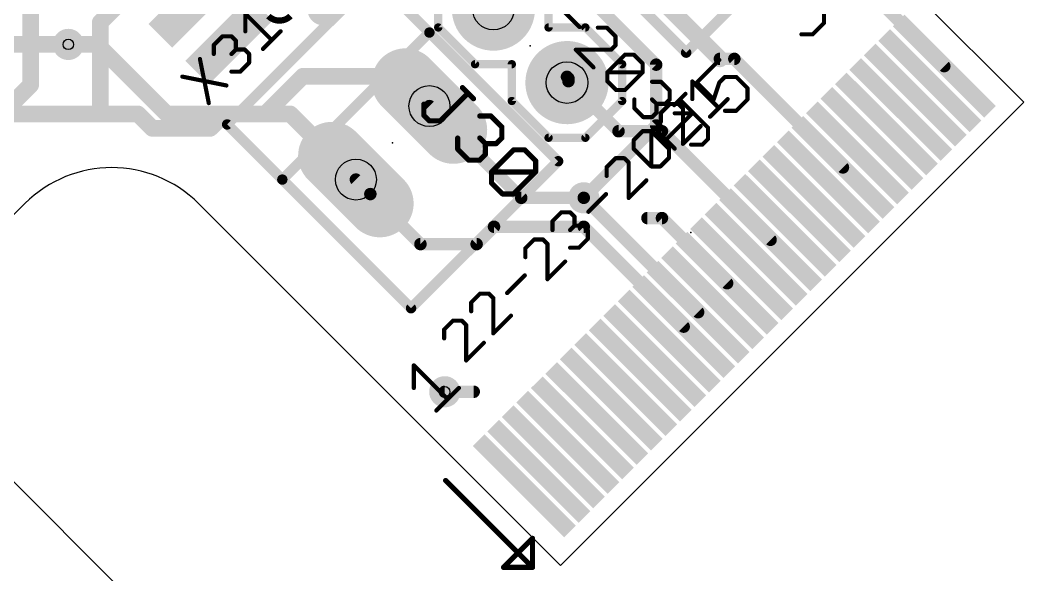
# Model space of a CAD drawing. Extents: x -76 to 580, y -41 to 95.
# Drawn here: x 174.54 to 199.05, y -8.36 to 5.19 of the extents above; entities that cross this region are included whole.
import ezdxf

# ---------------------------------------------------------------- set-up
doc = ezdxf.new("R2010")
doc.units = 0
for name, color, linetype in [('1', 22, 'CONTINUOUS'), ('16', 175, 'CONTINUOUS'), ('17', 82, 'CONTINUOUS'), ('18', 82, 'CONTINUOUS'), ('20', 7, 'CONTINUOUS'), ('21', 32, 'CONTINUOUS'), ('23', 7, 'CONTINUOUS'), ('25', 253, 'CONTINUOUS'), ('27', 253, 'CONTINUOUS'), ('29', 253, 'CONTINUOUS'), ('30', 253, 'CONTINUOUS'), ('31', 253, 'CONTINUOUS'), ('44', 253, 'CONTINUOUS'), ('51', 53, 'CONTINUOUS'), ('57', 253, 'CONTINUOUS')]:
    doc.layers.add(name, color=color, linetype=linetype)

# ---------------------------------------------------------------- blocks, each defined once
blk = doc.blocks.new('RECT')
blk.add_solid([(-0.5, -0.5), (0.5, -0.5), (-0.5, 0.5), (0.5, 0.5)])
blk = doc.blocks.new('ROUNDP')
at = {"const_width": 0.5}
blk.add_lwpolyline([(0, -0.25, 1), (0, 0.25, 1), (0, -0.25)], format="xyb", dxfattribs=at)
blk = doc.blocks.new('LONGP100')
at = {"const_width": 1}
blk.add_lwpolyline([(-0.5, 0), (0.5, 0)], dxfattribs=at)
at = {"const_width": 0.5}
for points in [[(-0.5, 0.25, 1), (-0.5, -0.25)], [(0.5, -0.25, 1), (0.5, 0.25)]]:
    blk.add_lwpolyline(points, format="xyb", dxfattribs=at)
blk = doc.blocks.new('ROUNDV')
at = {"const_width": 0.5}
blk.add_lwpolyline([(0, -0.25, 1), (0, 0.25, 1), (0, -0.25)], format="xyb", dxfattribs=at)

msp = doc.modelspace()

# ---------------------------------------------------------------- linework, layer by layer
at = {"layer": '1'}
for points, const_width in [([(191.6259, 4.2426), (187.8076, 8.061)], 0.4064), ([(177.835, 6.4747), (176.4939, 5.1336)], 0.4064), ([(197.106, 4.0659), (195.1615, 6.0104)], 0.3048), ([(176.4939, 5.1336), (176.4939, 2.8991)], 0.4064), ([(175.716, 4.5962), (172.3219, 4.5962)], 0.4064), ([(191.9795, 4.2426), (191.6259, 4.2426)], 0.3048), ([(194.6311, 1.591), (191.9795, 4.2426)], 0.3048), ([(187.9278, 3.7689), (187.8924, 3.8042)], 0.3048), ([(187.8924, 3.6628), (187.9278, 3.6982)], 0.4064), ([(187.9278, 3.6982), (187.949, 3.677)], 0.4064), ([(187.9278, 3.6982), (187.9278, 3.7689)], 0.3048), ([(189.1511, 2.4749), (187.949, 3.677)], 0.3048), ([(186.7752, 0.8485), (184.5337, 3.0901)], 0.3048), ([(176.4939, 2.8991), (173.7361, 2.8991)], 0.4064), ([(177.4131, 2.8991), (176.4939, 2.8991)], 0.4064), ([(177.7666, 2.5456), (177.4131, 2.8991)], 0.4064), ([(179.5344, 2.8991), (179.1809, 2.5456)], 0.4064), ([(181.1325, 2.8991), (179.5344, 2.8991)], 0.4064), ([(181.1325, 2.8991), (183.0912, 0.9405)], 0.4064), ([(179.1809, 2.5456), (177.7666, 2.5456)], 0.4064), ([(190.2117, 2.4749), (189.1511, 2.4749)], 0.3048), ([(192.8634, -0.1768), (190.2117, 2.4749)], 0.3048), ([(183.0912, 0.9405), (182.7376, 1.294)], 0.3048), ([(184.3145, -0.2828), (183.0912, 0.9405)], 0.3048), ([(188.3025, 0.8485), (186.7752, 0.8485)], 0.3048), ([(191.0956, -1.9445), (188.3025, 0.8485)], 0.3048), ([(190.2117, 0.3536), (189.8582, 0.3536)], 0.3048), ([(191.8027, -1.2374), (190.2117, 0.3536)], 0.3048), ([(186.1105, 0.1414), (185.6862, -0.2828)], 0.3048), ([(188.3025, 0.1414), (186.1105, 0.1414)], 0.3048), ([(190.7421, -2.2981), (188.3025, 0.1414)], 0.3048), ([(185.6862, -0.2828), (184.3145, -0.2828)], 0.3048), ([(185.6155, -3.8891), (184.9084, -3.8891)], 0.3048)]:
    msp.add_lwpolyline(points, dxfattribs=dict(at, const_width=const_width))
for points, const_width in [([(176.5954, 5.1336, 1), (176.3923, 5.1336)], 0.2032), ([(176.422, 5.2054, 1), (176.5657, 5.0618)], 0.2032), ([(175.716, 4.4946, 1), (175.716, 4.6978)], 0.2032), ([(191.5541, 4.1708, 1), (191.6978, 4.3145)], 0.2032), ([(191.6259, 4.3188, 1), (191.6259, 4.1664)], 0.1524), ([(192.0334, 4.2965, 1), (191.9256, 4.1888)], 0.1524), ([(191.9795, 4.1664, 1), (191.9795, 4.3188)], 0.1524), ([(197.0521, 4.012, 1), (197.1599, 4.1197)], 0.1524), ([(187.9463, 3.8581, 1), (187.8385, 3.7504)], 0.1524), ([(187.8206, 3.7347, 1), (187.9643, 3.591)], 0.2032), ([(187.9996, 3.77, 1), (187.8559, 3.6263)], 0.2032), ([(187.9996, 3.6263, 1), (187.8559, 3.77)], 0.2032), ([(188.004, 3.7689, 1), (187.8516, 3.7689)], 0.1524), ([(187.8516, 3.6982, 1), (188.004, 3.6982)], 0.1524), ([(187.8771, 3.6051, 1), (188.0208, 3.7488)], 0.2032), ([(188.0029, 3.7308, 1), (187.8951, 3.6231)], 0.1524), ([(187.8739, 3.715, 1), (187.9817, 3.8228)], 0.1524), ([(184.5875, 3.1439, 1), (184.4798, 3.0362)], 0.1524), ([(176.4939, 3.0007, 1), (176.4939, 2.7975)], 0.2032), ([(176.3923, 2.8991, 1), (176.5954, 2.8991)], 0.2032), ([(176.4939, 2.7975, 1), (176.4939, 3.0007)], 0.2032), ([(177.4849, 2.971, 1), (177.3412, 2.8273)], 0.2032), ([(177.4131, 2.7975, 1), (177.4131, 3.0007)], 0.2032), ([(179.5344, 3.0007, 1), (179.5344, 2.7975)], 0.2032), ([(179.6063, 2.8273, 1), (179.4626, 2.971)], 0.2032), ([(181.2043, 2.971, 1), (181.0606, 2.8273)], 0.2032), ([(181.1325, 2.7975, 1), (181.1325, 3.0007)], 0.2032), ([(177.7666, 2.6472, 1), (177.7666, 2.444)], 0.2032), ([(177.6948, 2.4737, 1), (177.8385, 2.6174)], 0.2032), ([(179.109, 2.6174, 1), (179.2527, 2.4737)], 0.2032), ([(179.1809, 2.444, 1), (179.1809, 2.6472)], 0.2032), ([(189.1511, 2.5511, 1), (189.1511, 2.3987)], 0.1524), ([(189.0972, 2.421, 1), (189.2049, 2.5288)], 0.1524), ([(190.2656, 2.5288, 1), (190.1578, 2.421)], 0.1524), ([(190.2117, 2.3987, 1), (190.2117, 2.5511)], 0.1524), ([(194.5773, 1.5371, 1), (194.685, 1.6449)], 0.1524), ([(182.7915, 1.3479, 1), (182.6837, 1.2401)], 0.1524), ([(183.0193, 0.8686, 1), (183.163, 1.0123)], 0.2032), ([(183.145, 0.9943, 1), (183.0373, 0.8866)], 0.1524), ([(183.0373, 0.8866, 1), (183.145, 0.9943)], 0.1524), ([(186.7752, 0.9247, 1), (186.7752, 0.7723)], 0.1524), ([(188.3564, 0.9024, 1), (188.2487, 0.7946)], 0.1524), ([(188.3025, 0.7723, 1), (188.3025, 0.9247)], 0.1524), ([(186.7213, 0.7946, 1), (186.8291, 0.9024)], 0.1524), ([(189.8582, 0.4298, 1), (189.8582, 0.2774)], 0.1524), ([(190.2656, 0.4074, 1), (190.1578, 0.2997)], 0.1524), ([(190.2117, 0.2774, 1), (190.2117, 0.4298)], 0.1524), ([(186.1105, 0.2176, 1), (186.1105, 0.0652)], 0.1524), ([(186.1644, 0.0875, 1), (186.0566, 0.1953)], 0.1524), ([(188.3564, 0.1953, 1), (188.2487, 0.0875)], 0.1524), ([(188.3025, 0.0652, 1), (188.3025, 0.2176)], 0.1524), ([(184.3145, -0.2066, 1), (184.3145, -0.359)], 0.1524), ([(184.2606, -0.3367, 1), (184.3683, -0.229)], 0.1524), ([(185.6324, -0.229, 1), (185.7401, -0.3367)], 0.1524), ([(185.6862, -0.359, 1), (185.6862, -0.2066)], 0.1524), ([(192.8095, -0.2307, 1), (192.9173, -0.1229)], 0.1524), ([(191.7488, -1.2913, 1), (191.8566, -1.1836)], 0.1524), ([(191.0417, -1.9984, 1), (191.1495, -1.8907)], 0.1524), ([(190.6882, -2.352, 1), (190.7959, -2.2442)], 0.1524), ([(184.9084, -3.8129, 1), (184.9084, -3.9653)], 0.1524), ([(185.6155, -3.9653, 1), (185.6155, -3.8129)], 0.1524)]:
    msp.add_lwpolyline(points, format="xyb", dxfattribs=dict(at, const_width=const_width))
at = {"layer": '16'}
for points, const_width in [([(186.7469, 7.4246), (190.0703, 4.1012)], 0.3048), ([(174.7968, 3.6062), (174.7968, 5.9397)], 0.4064), ([(176.4231, 4.5962), (175.716, 4.5962)], 0.4064), ([(178.1202, 2.8991), (176.4231, 4.5962)], 0.4064), ([(190.0703, 4.1012), (190.0703, 2.6163)], 0.3048), ([(181.4436, 3.8184), (180.5244, 2.8991)], 0.4064), ([(183.8053, 3.8184), (181.4436, 3.8184)], 0.4064), ([(184.5337, 3.0901), (183.8053, 3.8184)], 0.4064), ([(172.6048, 1.4142), (174.7968, 3.6062)], 0.4064), ([(180.5244, 2.8991), (178.1202, 2.8991)], 0.4064), ([(190.0703, 2.6163), (188.3025, 0.8485)], 0.3048)]:
    msp.add_lwpolyline(points, dxfattribs=dict(at, const_width=const_width))
for points, const_width in [([(175.716, 4.6978, 1), (175.716, 4.4946)], 0.2032), ([(176.495, 4.668, 1), (176.3513, 4.5244)], 0.2032), ([(176.4231, 4.4946, 1), (176.4231, 4.6978)], 0.2032), ([(190.1465, 4.1012, 1), (189.9941, 4.1012)], 0.1524), ([(190.0164, 4.0473, 1), (190.1242, 4.1551)], 0.1524), ([(181.4436, 3.92, 1), (181.4436, 3.7168)], 0.2032), ([(181.5154, 3.7465, 1), (181.3718, 3.8902)], 0.2032), ([(183.8772, 3.8902, 1), (183.7335, 3.7465)], 0.2032), ([(183.8053, 3.7168, 1), (183.8053, 3.92)], 0.2032), ([(174.6952, 3.6062, 1), (174.8984, 3.6062)], 0.2032), ([(174.8686, 3.5344, 1), (174.725, 3.6781)], 0.2032), ([(184.4618, 3.0182, 1), (184.6055, 3.1619)], 0.2032), ([(178.1202, 3.0007, 1), (178.1202, 2.7975)], 0.2032), ([(178.0484, 2.8273, 1), (178.192, 2.971)], 0.2032), ([(180.4525, 2.971, 1), (180.5962, 2.8273)], 0.2032), ([(180.5244, 2.7975, 1), (180.5244, 3.0007)], 0.2032), ([(190.1242, 2.5624, 1), (190.0164, 2.6702)], 0.1524), ([(189.9941, 2.6163, 1), (190.1465, 2.6163)], 0.1524), ([(188.2487, 0.9024, 1), (188.3564, 0.7946)], 0.1524)]:
    msp.add_lwpolyline(points, format="xyb", dxfattribs=dict(at, const_width=const_width))
at = {"layer": '20'}
for p, q in [((196.2221, 6.0104), (199.0506, 3.182)), ((199.0506, 3.182), (187.7369, -8.1317)), ((174.6554, 0.7071), (170.4127, -3.5355)), ((187.7369, -8.1317), (178.898, 0.7071))]:
    msp.add_line(p, q, dxfattribs=at)
msp.add_arc((176.7767, -1.4142), 3, 45, 135, dxfattribs=at)
at = {"layer": '21'}
for points, const_width in [([(190.8022, 4.3947), (185.414, 9.7828)], 0.254), ([(193.9452, 7.5378), (190.8022, 4.3947)], 0.254), ([(179.5945, 2.641), (183.1866, 6.2331)], 0.254), ([(183.1866, 6.2331), (184.5337, 4.8861)], 0.254), ([(194.1686, 5.3933), (194.1686, 5.1177)], 0.1016), ([(194.1686, 5.1177), (193.893, 4.8421)], 0.1016), ([(180.9416, 1.294), (184.5337, 4.8861)], 0.254), ([(184.5337, 4.8861), (187.6767, 1.743)], 0.254), ([(193.893, 4.8421), (193.6174, 4.8421)], 0.1016), ([(180.9416, 1.294), (179.5945, 2.641)], 0.254), ([(187.6767, 1.743), (184.0846, -1.8491)], 0.254), ([(184.0846, -1.8491), (180.9416, 1.294)], 0.254), ([(184.1525, -3.7959), (184.1525, -3.2446)], 0.1016), ([(184.1525, -3.2446), (184.9794, -4.0715)], 0.1016), ([(184.7038, -4.3471), (185.255, -3.7959)], 0.1016), ([(184.9296, -6.0571), (187.051, -8.1784)], 0.127), ([(187.051, -7.4713), (186.3438, -8.1784)], 0.127), ([(187.051, -8.1784), (187.051, -7.4713)], 0.127), ([(186.3438, -8.1784), (187.051, -8.1784)], 0.127)]:
    msp.add_lwpolyline(points, dxfattribs=dict(at, const_width=const_width))
for points, const_width in [([(180.6009, 5.2893, 0.4142), (181.1397, 5.2893)], 0.1524), ([(194.1866, 5.0997, 1), (194.1507, 5.1356)], 0.0508), ([(184.5786, 4.931, 1), (184.4888, 4.8412)], 0.127), ([(184.5786, 4.8412, 1), (184.4888, 4.931)], 0.127), ([(184.4888, 4.8412, 1), (184.5786, 4.931)], 0.127), ([(194.1432, 5.1177, 1), (194.194, 5.1177)], 0.0508), ([(193.6174, 4.8675, 1), (193.6174, 4.8167)], 0.0508), ([(193.875, 4.86, 1), (193.9109, 4.8241)], 0.0508), ([(193.893, 4.8167, 1), (193.893, 4.8675)], 0.0508), ([(190.7573, 4.4396, 1), (190.8471, 4.3498)], 0.127), ([(190.7573, 4.3498, 1), (190.8471, 4.4396)], 0.127), ([(179.6394, 2.6859, 1), (179.5496, 2.5961)], 0.127), ([(179.5496, 2.6859, 1), (179.6394, 2.5961)], 0.127), ([(187.7216, 1.6981, 1), (187.6318, 1.7879)], 0.127), ([(187.6318, 1.6981, 1), (187.7216, 1.7879)], 0.127), ([(180.9865, 1.3389, 1), (180.8966, 1.2491)], 0.127), ([(180.8966, 1.3389, 1), (180.9865, 1.2491)], 0.127), ([(180.8966, 1.2491, 1), (180.9865, 1.3389)], 0.127), ([(184.0397, -1.8042, 1), (184.1295, -1.894)], 0.127), ([(184.0397, -1.894, 1), (184.1295, -1.8042)], 0.127), ([(184.1779, -3.2446, 1), (184.1271, -3.2446)], 0.0508), ([(184.1705, -3.2267, 1), (184.1346, -3.2626)], 0.0508), ([(184.1271, -3.7959, 1), (184.1779, -3.7959)], 0.0508), ([(185.273, -3.8138, 1), (185.2371, -3.7779)], 0.0508), ([(184.9614, -4.0895, 1), (184.9974, -4.0536)], 0.0508), ([(184.6858, -4.3292, 1), (184.7217, -4.3651)], 0.0508), ([(184.9521, -6.0346, 1), (184.9072, -6.0795)], 0.0635), ([(187.0827, -7.4713, 1), (187.0192, -7.4713)], 0.0635), ([(187.0734, -7.4937, 1), (187.0285, -7.4488)], 0.0635), ([(186.3438, -8.1466, 1), (186.3438, -8.2101)], 0.0635), ([(186.3214, -8.1559, 1), (186.3663, -8.2008)], 0.0635), ([(187.0192, -8.1784, 1), (187.0827, -8.1784)], 0.0635), ([(187.0285, -8.2008, 1), (187.0734, -8.1559)], 0.0635), ([(187.051, -8.2101, 1), (187.051, -8.1466)], 0.0635)]:
    msp.add_lwpolyline(points, format="xyb", dxfattribs=dict(at, const_width=const_width))
at = {"layer": '23'}
for p in [(186.9944, 4.5608), (183.6356, 2.192), (190.9188, 0)]:
    msp.add_point(p, dxfattribs=at)
at = {"layer": '25'}
for points, const_width in [([(180.0371, 4.9163), (180.0371, 5.3478)], 0.1016), ([(180.0371, 5.3478), (180.6842, 4.7006)], 0.1016), ([(180.4685, 4.4849), (180.8999, 4.9163)], 0.1016), ([(179.2677, 4.5784), (179.4834, 4.7941)], 0.1016), ([(179.4834, 4.7941), (179.6992, 4.7941)], 0.1016), ([(179.6992, 4.7941), (179.807, 4.6862)], 0.1016), ([(179.807, 4.6862), (179.807, 4.4705)], 0.1016), ([(179.2677, 4.3627), (179.2677, 4.5784)], 0.1016), ([(179.807, 4.4705), (179.6992, 4.3627)], 0.1016), ([(179.807, 4.4705), (180.0227, 4.4705)], 0.1016), ([(180.0227, 4.4705), (180.1306, 4.3627)], 0.1016), ([(180.1306, 4.3627), (180.1306, 4.147)], 0.1016), ([(178.9298, 4.2404), (179.1455, 3.1619)], 0.1016), ([(180.1306, 4.147), (179.9149, 3.9313)], 0.1016), ([(191.6124, 4.2152), (191.0611, 3.6639)], 0.1016), ([(179.9149, 3.9313), (179.6992, 3.9313)], 0.1016), ([(178.4984, 3.809), (179.5769, 3.5933)], 0.1016), ([(191.0611, 3.6639), (191.4745, 3.2505)], 0.1016), ([(191.4745, 3.2505), (191.6124, 3.6639)], 0.1016), ([(191.6124, 3.6639), (191.7502, 3.8017)], 0.1016), ([(191.7502, 3.8017), (192.0258, 3.8017)], 0.1016), ([(192.0258, 3.8017), (192.3014, 3.5261)], 0.1016), ([(184.8015, 2.7308), (185.4756, 3.4048)], 0.127), ([(185.3408, 3.5397), (185.6105, 3.27)], 0.127), ([(190.5098, 3.1127), (190.7855, 3.3883)], 0.1016), ([(192.3014, 3.5261), (192.3014, 3.2505)], 0.1016), ([(184.3971, 3.1352), (184.3971, 2.8656)], 0.127), ([(191.3367, 2.5614), (190.6476, 3.2505)], 0.1016), ([(192.3014, 3.2505), (192.0258, 2.9749)], 0.1016), ([(192.0258, 2.9749), (191.7502, 2.9749)], 0.1016), ([(184.3971, 2.8656), (184.5319, 2.7308)], 0.127), ([(184.5319, 2.7308), (184.8015, 2.7308)], 0.127), ([(185.7632, 2.8476), (186.0329, 2.8476)], 0.127), ([(186.0329, 2.8476), (186.3025, 2.578)], 0.127), ([(186.3025, 2.578), (186.3025, 2.3083)], 0.127), ([(191.3367, 2.2858), (191.3367, 2.5614)], 0.1016), ([(185.224, 2.0387), (185.224, 2.3083)], 0.127), ([(185.8981, 2.1735), (185.7632, 2.3083)], 0.127), ([(186.1677, 2.1735), (185.8981, 2.1735)], 0.127), ([(185.8981, 2.1735), (185.8981, 1.9039)], 0.127), ([(186.3025, 2.3083), (186.1677, 2.1735)], 0.127), ([(191.1989, 2.148), (191.3367, 2.2858)], 0.1016), ([(185.4936, 1.769), (185.224, 2.0387)], 0.127), ([(185.8981, 1.9039), (185.7632, 1.769)], 0.127), ([(186.0509, 1.4814), (186.5901, 2.0207)], 0.127), ([(186.5901, 2.0207), (186.8598, 2.0207)], 0.127), ([(186.8598, 2.0207), (187.1294, 1.7511)], 0.127), ([(190.9233, 2.148), (191.1989, 2.148)], 0.1016), ([(185.7632, 1.769), (185.4936, 1.769)], 0.127), ([(187.1294, 1.7511), (187.1294, 1.4814)], 0.127), ([(186.0509, 1.2118), (186.0509, 1.4814)], 0.127), ([(186.0509, 1.4814), (187.1294, 1.4814)], 0.127), ([(187.1294, 1.4814), (186.5901, 0.9422)], 0.127), ([(186.3205, 0.9422), (186.0509, 1.2118)], 0.127), ([(186.5901, 0.9422), (186.3205, 0.9422)], 0.127)]:
    msp.add_lwpolyline(points, dxfattribs=dict(at, const_width=const_width))
for points, const_width in [([(180.0117, 4.9163, 1), (180.0625, 4.9163)], 0.0508), ([(180.9179, 4.8984, 1), (180.882, 4.9343)], 0.0508), ([(179.4834, 4.8195, 1), (179.4834, 4.7687)], 0.0508), ([(179.5014, 4.7761, 1), (179.4655, 4.8121)], 0.0508), ([(179.7171, 4.8121, 1), (179.6812, 4.7761)], 0.0508), ([(179.6992, 4.7687, 1), (179.6992, 4.8195)], 0.0508), ([(179.8324, 4.6862, 1), (179.7816, 4.6862)], 0.0508), ([(179.789, 4.6683, 1), (179.825, 4.7042)], 0.0508), ([(180.6663, 4.6827, 1), (180.7022, 4.7186)], 0.0508), ([(179.2931, 4.5784, 1), (179.2423, 4.5784)], 0.0508), ([(179.2498, 4.5963, 1), (179.2857, 4.5604)], 0.0508), ([(179.807, 4.4959, 1), (179.807, 4.4451)], 0.0508), ([(179.7816, 4.4705, 1), (179.8324, 4.4705)], 0.0508), ([(179.825, 4.4526, 1), (179.789, 4.4885)], 0.0508), ([(180.0407, 4.4885, 1), (180.0048, 4.4526)], 0.0508), ([(180.0227, 4.4451, 1), (180.0227, 4.4959)], 0.0508), ([(180.156, 4.3627, 1), (180.1052, 4.3627)], 0.0508), ([(180.4506, 4.5029, 1), (180.4865, 4.467)], 0.0508), ([(178.9547, 4.2454, 1), (178.9049, 4.2355)], 0.0508), ([(179.2423, 4.3627, 1), (179.2931, 4.3627)], 0.0508), ([(179.6812, 4.3806, 1), (179.7171, 4.3447)], 0.0508), ([(180.1052, 4.147, 1), (180.156, 4.147)], 0.0508), ([(180.1126, 4.3447, 1), (180.1485, 4.3806)], 0.0508), ([(180.1485, 4.129, 1), (180.1126, 4.1649)], 0.0508), ([(191.6303, 4.1972, 1), (191.5944, 4.2332)], 0.0508), ([(179.6992, 3.9567, 1), (179.6992, 3.9059)], 0.0508), ([(179.8969, 3.9492, 1), (179.9328, 3.9133)], 0.0508), ([(179.9149, 3.9059, 1), (179.9149, 3.9567)], 0.0508), ([(178.5034, 3.8339, 1), (178.4934, 3.7841)], 0.0508), ([(191.0791, 3.6819, 1), (191.0431, 3.646)], 0.0508), ([(191.0431, 3.6819, 1), (191.0791, 3.646)], 0.0508), ([(191.5944, 3.6819, 1), (191.6303, 3.646)], 0.0508), ([(191.6364, 3.6559, 1), (191.5883, 3.672)], 0.0508), ([(191.7502, 3.8271, 1), (191.7502, 3.7763)], 0.0508), ([(191.7681, 3.7838, 1), (191.7322, 3.8197)], 0.0508), ([(192.0438, 3.8197, 1), (192.0078, 3.7838)], 0.0508), ([(192.0258, 3.7763, 1), (192.0258, 3.8271)], 0.0508), ([(179.5719, 3.5684, 1), (179.5819, 3.6182)], 0.0508), ([(185.3633, 3.5621, 1), (185.3184, 3.5172)], 0.0635), ([(185.4981, 3.3824, 1), (185.4532, 3.4273)], 0.0635), ([(190.8034, 3.3703, 1), (190.7675, 3.4063)], 0.0508), ([(192.3268, 3.5261, 1), (192.276, 3.5261)], 0.0508), ([(192.2835, 3.5082, 1), (192.3194, 3.5441)], 0.0508), ([(179.1206, 3.1569, 1), (179.1704, 3.1669)], 0.0508), ([(184.4288, 3.1352, 1), (184.3653, 3.1352)], 0.0635), ([(185.588, 3.2476, 1), (185.6329, 3.2925)], 0.0635), ([(190.6656, 3.2685, 1), (190.6297, 3.2325)], 0.0508), ([(191.4504, 3.2585, 1), (191.4986, 3.2425)], 0.0508), ([(191.4566, 3.2325, 1), (191.4925, 3.2684)], 0.0508), ([(192.276, 3.2505, 1), (192.3268, 3.2505)], 0.0508), ([(192.3194, 3.2325, 1), (192.2835, 3.2684)], 0.0508), ([(190.4919, 3.1306, 1), (190.5278, 3.0947)], 0.0508), ([(191.7502, 3.0003, 1), (191.7502, 2.9495)], 0.0508), ([(192.0078, 2.9928, 1), (192.0438, 2.9569)], 0.0508), ([(192.0258, 2.9495, 1), (192.0258, 3.0003)], 0.0508), ([(184.4195, 2.888, 1), (184.3746, 2.8431)], 0.0635), ([(184.3653, 2.8656, 1), (184.4288, 2.8656)], 0.0635), ([(184.5319, 2.7625, 1), (184.5319, 2.699)], 0.0635), ([(184.5094, 2.7083, 1), (184.5544, 2.7532)], 0.0635), ([(184.7791, 2.7532, 1), (184.824, 2.7083)], 0.0635), ([(184.8015, 2.699, 1), (184.8015, 2.7625)], 0.0635), ([(185.7632, 2.8793, 1), (185.7632, 2.8158)], 0.0635), ([(186.0553, 2.87, 1), (186.0104, 2.8251)], 0.0635), ([(186.0329, 2.8158, 1), (186.0329, 2.8793)], 0.0635), ([(186.3343, 2.578, 1), (186.2708, 2.578)], 0.0635), ([(186.2801, 2.5555, 1), (186.325, 2.6004)], 0.0635), ([(191.3621, 2.5614, 1), (191.3113, 2.5614)], 0.0508), ([(191.3188, 2.5435, 1), (191.3547, 2.5794)], 0.0508), ([(185.2557, 2.3083, 1), (185.1922, 2.3083)], 0.0635), ([(185.7857, 2.3308, 1), (185.7408, 2.2859)], 0.0635), ([(185.9298, 2.1735, 1), (185.8663, 2.1735)], 0.0635), ([(185.8981, 2.2052, 1), (185.8981, 2.1417)], 0.0635), ([(185.8756, 2.151, 1), (185.9205, 2.1959)], 0.0635), ([(186.1452, 2.196, 1), (186.1902, 2.151)], 0.0635), ([(186.1677, 2.1418, 1), (186.1677, 2.2052)], 0.0635), ([(186.2708, 2.3083, 1), (186.3343, 2.3083)], 0.0635), ([(186.325, 2.2859, 1), (186.2801, 2.3308)], 0.0635), ([(191.3113, 2.2858, 1), (191.3621, 2.2858)], 0.0508), ([(191.3547, 2.2678, 1), (191.3188, 2.3037)], 0.0508), ([(185.2464, 2.0611, 1), (185.2015, 2.0162)], 0.0635), ([(185.1922, 2.0387, 1), (185.2557, 2.0387)], 0.0635), ([(185.9205, 1.8814, 1), (185.8756, 1.9263)], 0.0635), ([(186.5901, 2.0525, 1), (186.5901, 1.989)], 0.0635), ([(186.6126, 1.9982, 1), (186.5677, 2.0432)], 0.0635), ([(186.8822, 2.0432, 1), (186.8373, 1.9982)], 0.0635), ([(186.8598, 1.989, 1), (186.8598, 2.0525)], 0.0635), ([(190.9233, 2.1734, 1), (190.9233, 2.1226)], 0.0508), ([(191.1809, 2.1659, 1), (191.2169, 2.13)], 0.0508), ([(191.1989, 2.1226, 1), (191.1989, 2.1734)], 0.0508), ([(185.4936, 1.8008, 1), (185.4936, 1.7373)], 0.0635), ([(185.4712, 1.7466, 1), (185.5161, 1.7915)], 0.0635), ([(185.7408, 1.7915, 1), (185.7857, 1.7466)], 0.0635), ([(185.7632, 1.7373, 1), (185.7632, 1.8008)], 0.0635), ([(185.8663, 1.9039, 1), (185.9298, 1.9039)], 0.0635), ([(187.1612, 1.7511, 1), (187.0977, 1.7511)], 0.0635), ([(187.107, 1.7286, 1), (187.1519, 1.7735)], 0.0635), ([(186.0509, 1.5132, 1), (186.0509, 1.4497)], 0.0635), ([(186.0826, 1.4814, 1), (186.0191, 1.4814)], 0.0635), ([(186.0284, 1.5039, 1), (186.0733, 1.459)], 0.0635), ([(187.0977, 1.4814, 1), (187.1612, 1.4814)], 0.0635), ([(187.1519, 1.459, 1), (187.107, 1.5039)], 0.0635), ([(187.1294, 1.4497, 1), (187.1294, 1.5132)], 0.0635), ([(186.0733, 1.2342, 1), (186.0284, 1.1893)], 0.0635), ([(186.0191, 1.2118, 1), (186.0826, 1.2118)], 0.0635), ([(186.3205, 0.9739, 1), (186.3205, 0.9104)], 0.0635), ([(186.298, 0.9197, 1), (186.3429, 0.9646)], 0.0635), ([(186.5677, 0.9646, 1), (186.6126, 0.9197)], 0.0635), ([(186.5901, 0.9104, 1), (186.5901, 0.9739)], 0.0635)]:
    msp.add_lwpolyline(points, format="xyb", dxfattribs=dict(at, const_width=const_width))
at = {"layer": '27', "const_width": 0.1016}
for points in [[(187.7699, 5.4518), (188.2013, 5.0204)], [(188.8628, 5.006), (188.6471, 5.006)], [(189.0786, 4.7903), (188.8628, 5.006)], [(189.0786, 4.5746), (189.0786, 4.7903)], [(188.5393, 4.0353), (188.1079, 4.4667)], [(188.1079, 4.4667), (188.9707, 4.4667)], [(188.9707, 4.4667), (189.0786, 4.5746)], [(188.8772, 3.913), (189.3086, 4.3445)], [(189.3086, 4.3445), (189.5244, 4.3445)], [(189.5244, 4.3445), (189.7401, 4.1288)], [(189.7401, 4.1288), (189.7401, 3.913)], [(188.8772, 3.6973), (188.8772, 3.913)], [(188.8772, 3.913), (189.7401, 3.913)], [(189.7401, 3.913), (189.3086, 3.4816)], [(189.0929, 3.4816), (188.8772, 3.6973)], [(189.9702, 3.683), (190.1859, 3.683)], [(190.1859, 3.683), (190.4016, 3.4672)], [(190.9538, 3.2607), (190.9538, 3.6922)], [(190.9538, 3.6922), (191.601, 3.045)], [(189.3086, 3.4816), (189.0929, 3.4816)], [(190.4016, 3.4672), (190.4016, 3.2515)], [(189.5387, 3.0358), (189.5387, 3.2515)], [(190.078, 3.1437), (189.9702, 3.2515)], [(190.2937, 3.1437), (190.078, 3.1437)], [(190.078, 3.1437), (190.078, 2.928)], [(190.4002, 3.1385), (190.1845, 2.9228)], [(190.4016, 3.2515), (190.2937, 3.1437)], [(190.6159, 3.1385), (190.4002, 3.1385)], [(190.7238, 3.0306), (190.6159, 3.1385)], [(191.3853, 2.8293), (191.8167, 3.2607)], [(189.7544, 2.8201), (189.5387, 3.0358)], [(190.078, 2.928), (189.9702, 2.8201)], [(190.1845, 2.9228), (190.1845, 2.7071)], [(190.9552, 2.9136), (190.3081, 2.2665)], [(190.5238, 2.9136), (190.9552, 2.9136)], [(190.7238, 2.1678), (190.7238, 3.0306)], [(189.9702, 2.8201), (189.7544, 2.8201)], [(189.523, 2.2613), (189.7387, 2.477)], [(189.7387, 2.477), (189.9544, 2.477)], [(189.9544, 2.477), (190.3858, 2.0456)], [(189.9544, 1.6141), (189.9544, 2.477)], [(190.0924, 2.4822), (190.5238, 2.0507)], [(191.1552, 2.5992), (190.7238, 2.1678)], [(189.523, 2.0456), (189.523, 2.2613)], [(189.9544, 1.6141), (189.523, 2.0456)], [(190.3858, 2.0456), (190.3858, 1.8299)], [(189.0772, 1.8155), (188.8615, 1.5998)], [(189.2929, 1.8155), (189.0772, 1.8155)], [(189.4007, 1.7076), (189.2929, 1.8155)], [(189.4007, 0.8448), (189.4007, 1.7076)], [(190.3858, 1.8299), (190.1701, 1.6141)], [(188.8615, 1.5998), (188.8615, 1.3841)], [(190.1701, 1.6141), (189.9544, 1.6141)], [(189.8322, 1.2762), (189.4007, 0.8448)], [(188.4157, 0.5068), (188.8471, 0.9383)], [(187.5384, 0.2768), (187.7542, 0.4925)], [(187.7542, 0.4925), (187.9699, 0.4925)], [(187.9699, 0.4925), (188.0777, 0.3846)], [(187.5384, 0.061), (187.5384, 0.2768)], [(188.0777, 0.3846), (188.0777, 0.1689)], [(188.0777, 0.1689), (187.9699, 0.061)], [(188.0777, 0.1689), (188.2934, 0.1689)], [(188.2934, 0.1689), (188.4013, 0.061)], [(188.4013, 0.061), (188.4013, -0.1547)], [(187.0926, -0.169), (186.8769, -0.3848)], [(187.3084, -0.169), (187.0926, -0.169)], [(187.4162, -0.2769), (187.3084, -0.169)], [(187.4162, -1.1397), (187.4162, -0.2769)], [(188.4013, -0.1547), (188.1856, -0.3704)], [(186.8769, -0.3848), (186.8769, -0.6005)], [(188.1856, -0.3704), (187.9699, -0.3704)], [(187.8476, -0.7083), (187.4162, -1.1397)], [(186.4311, -1.4777), (186.8625, -1.0463)], [(185.7696, -1.4921), (185.5539, -1.7078)], [(185.9853, -1.4921), (185.7696, -1.4921)], [(186.0932, -1.5999), (185.9853, -1.4921)], [(185.5539, -1.7078), (185.5539, -1.9235)], [(186.0932, -2.4628), (186.0932, -1.5999)], [(185.1081, -2.1536), (184.8924, -2.3693)], [(185.3238, -2.1536), (185.1081, -2.1536)], [(185.4317, -2.2614), (185.3238, -2.1536)], [(186.5246, -2.0313), (186.0932, -2.4628)], [(184.8924, -2.3693), (184.8924, -2.585)], [(185.4317, -3.1243), (185.4317, -2.2614)], [(185.8631, -2.6929), (185.4317, -3.1243)]]:
    msp.add_lwpolyline(points, dxfattribs=at)
at = {"layer": '27', "const_width": 0.0508}
for points in [[(188.1834, 5.0024, 1), (188.2193, 5.0383)], [(188.6471, 5.0314, 1), (188.6471, 4.9806)], [(188.8808, 5.0239, 1), (188.8449, 4.988)], [(188.8628, 4.9806, 1), (188.8628, 5.0314)], [(189.104, 4.7903, 1), (189.0532, 4.7903)], [(189.0606, 4.7723, 1), (189.0965, 4.8082)], [(188.1258, 4.4847, 1), (188.0899, 4.4487)], [(188.1079, 4.4921, 1), (188.1079, 4.4413)], [(188.9527, 4.4847, 1), (188.9887, 4.4487)], [(188.9707, 4.4413, 1), (188.9707, 4.4921)], [(189.0532, 4.5746, 1), (189.104, 4.5746)], [(189.0965, 4.5566, 1), (189.0606, 4.5925)], [(189.3086, 4.3699, 1), (189.3086, 4.3191)], [(189.3266, 4.3265, 1), (189.2907, 4.3624)], [(189.5423, 4.3624, 1), (189.5064, 4.3265)], [(189.5244, 4.3191, 1), (189.5244, 4.3699)], [(189.7655, 4.1288, 1), (189.7147, 4.1288)], [(189.7221, 4.1108, 1), (189.758, 4.1467)], [(188.5213, 4.0173, 1), (188.5572, 4.0532)], [(188.9026, 3.913, 1), (188.8518, 3.913)], [(188.8772, 3.9384, 1), (188.8772, 3.8876)], [(188.8593, 3.931, 1), (188.8952, 3.8951)], [(189.7147, 3.913, 1), (189.7655, 3.913)], [(189.758, 3.8951, 1), (189.7221, 3.931)], [(189.7401, 3.8876, 1), (189.7401, 3.9384)], [(188.8518, 3.6973, 1), (188.9026, 3.6973)], [(188.8952, 3.7153, 1), (188.8593, 3.6794)], [(189.9701, 3.7084, 1), (189.9702, 3.6576)], [(190.2038, 3.7009, 1), (190.1679, 3.665)], [(190.1859, 3.6576, 1), (190.1859, 3.7084)], [(190.9792, 3.6922, 1), (190.9284, 3.6922)], [(190.9718, 3.7101, 1), (190.9359, 3.6742)], [(189.0929, 3.507, 1), (189.0929, 3.4562)], [(189.075, 3.4637, 1), (189.1109, 3.4996)], [(189.2907, 3.4996, 1), (189.3266, 3.4637)], [(189.3086, 3.4562, 1), (189.3086, 3.507)], [(190.427, 3.4672, 1), (190.3762, 3.4672)], [(190.3836, 3.4493, 1), (190.4195, 3.4852)], [(189.5641, 3.2515, 1), (189.5133, 3.2515)], [(189.9881, 3.2695, 1), (189.9522, 3.2336)], [(190.078, 3.1691, 1), (190.078, 3.1183)], [(190.1034, 3.1437, 1), (190.0526, 3.1437)], [(190.06, 3.1257, 1), (190.096, 3.1616)], [(190.2758, 3.1616, 1), (190.3117, 3.1257)], [(190.2937, 3.1183, 1), (190.2937, 3.1691)], [(190.4002, 3.1639, 1), (190.4002, 3.1131)], [(190.3762, 3.2515, 1), (190.427, 3.2515)], [(190.4181, 3.1205, 1), (190.3822, 3.1565)], [(190.4195, 3.2336, 1), (190.3836, 3.2695)], [(190.6339, 3.1565, 1), (190.5979, 3.1205)], [(190.6159, 3.1131, 1), (190.6159, 3.1639)], [(190.9284, 3.2607, 1), (190.9792, 3.2607)], [(191.8346, 3.2428, 1), (191.7987, 3.2787)], [(189.5133, 3.0358, 1), (189.5641, 3.0358)], [(189.5567, 3.0538, 1), (189.5208, 3.0179)], [(190.0526, 2.928, 1), (190.1034, 2.928)], [(190.096, 2.91, 1), (190.06, 2.9459)], [(190.1665, 2.9408, 1), (190.2024, 2.9048)], [(190.2099, 2.9228, 1), (190.1591, 2.9228)], [(190.5238, 2.939, 1), (190.5238, 2.8882)], [(190.7492, 3.0306, 1), (190.6984, 3.0306)], [(190.7058, 3.0127, 1), (190.7417, 3.0486)], [(190.9732, 2.8956, 1), (190.9373, 2.9315)], [(190.9552, 2.8882, 1), (190.9552, 2.939)], [(191.583, 3.0271, 1), (191.6189, 3.063)], [(189.7544, 2.8455, 1), (189.7544, 2.7947)], [(189.7365, 2.8022, 1), (189.7724, 2.8381)], [(189.9522, 2.8381, 1), (189.9881, 2.8022)], [(189.9702, 2.7947, 1), (189.9702, 2.8455)], [(190.1591, 2.7071, 1), (190.2099, 2.7071)], [(191.3673, 2.8473, 1), (191.4032, 2.8114)], [(189.7387, 2.5024, 1), (189.7387, 2.4516)], [(189.7566, 2.459, 1), (189.7207, 2.495)], [(189.9723, 2.495, 1), (189.9364, 2.459)], [(189.9798, 2.477, 1), (189.929, 2.477)], [(189.9544, 2.4516, 1), (189.9544, 2.5024)], [(190.1103, 2.5001, 1), (190.0744, 2.4642)], [(191.1731, 2.5813, 1), (191.1372, 2.6172)], [(189.5484, 2.2613, 1), (189.4976, 2.2613)], [(189.505, 2.2792, 1), (189.5409, 2.2433)], [(190.2901, 2.2844, 1), (190.3261, 2.2485)], [(190.7058, 2.1858, 1), (190.7417, 2.1498)], [(189.5409, 2.0635, 1), (189.505, 2.0276)], [(189.4976, 2.0456, 1), (189.5484, 2.0456)], [(190.4112, 2.0456, 1), (190.3604, 2.0456)], [(190.3678, 2.0276, 1), (190.4038, 2.0635)], [(190.5058, 2.0328, 1), (190.5418, 2.0687)], [(190.6984, 2.1678, 1), (190.7492, 2.1678)], [(189.0772, 1.8409, 1), (189.0772, 1.7901)], [(189.0951, 1.7975, 1), (189.0592, 1.8334)], [(189.3108, 1.8334, 1), (189.2749, 1.7975)], [(189.2929, 1.7901, 1), (189.2929, 1.8409)], [(189.4261, 1.7076, 1), (189.3753, 1.7076)], [(189.3828, 1.6897, 1), (189.4187, 1.7256)], [(190.3604, 1.8299, 1), (190.4112, 1.8299)], [(190.4038, 1.8119, 1), (190.3678, 1.8478)], [(188.8869, 1.5998, 1), (188.8361, 1.5998)], [(188.8435, 1.6177, 1), (188.8794, 1.5818)], [(189.9544, 1.6396, 1), (189.9544, 1.5887)], [(189.929, 1.6141, 1), (189.9798, 1.6141)], [(189.9364, 1.5962, 1), (189.9723, 1.6321)], [(190.1521, 1.6321, 1), (190.1881, 1.5962)], [(190.1701, 1.5887, 1), (190.1701, 1.6396)], [(188.8361, 1.3841, 1), (188.8869, 1.3841)], [(189.8501, 1.2582, 1), (189.8142, 1.2942)], [(188.865, 0.9203, 1), (188.8291, 0.9562)], [(189.3753, 0.8448, 1), (189.4261, 0.8448)], [(189.3828, 0.8627, 1), (189.4187, 0.8268)], [(187.7542, 0.5179, 1), (187.7542, 0.4671)], [(187.7721, 0.4745, 1), (187.7362, 0.5104)], [(187.9878, 0.5104, 1), (187.9519, 0.4745)], [(187.9699, 0.4671, 1), (187.9699, 0.5179)], [(188.3977, 0.5248, 1), (188.4336, 0.4889)], [(187.5638, 0.2768, 1), (187.513, 0.2768)], [(187.5205, 0.2947, 1), (187.5564, 0.2588)], [(188.1031, 0.3846, 1), (188.0523, 0.3846)], [(188.0598, 0.3666, 1), (188.0957, 0.4026)], [(187.513, 0.061, 1), (187.5638, 0.061)], [(187.9519, 0.079, 1), (187.9878, 0.0431)], [(188.0777, 0.1943, 1), (188.0777, 0.1435)], [(188.0523, 0.1689, 1), (188.1031, 0.1689)], [(188.0957, 0.1509, 1), (188.0598, 0.1869)], [(188.3114, 0.1869, 1), (188.2755, 0.1509)], [(188.2934, 0.1435, 1), (188.2934, 0.1943)], [(188.4267, 0.061, 1), (188.3759, 0.061)], [(188.3833, 0.0431, 1), (188.4192, 0.079)], [(187.0926, -0.1436, 1), (187.0926, -0.1944)], [(187.1106, -0.187, 1), (187.0747, -0.1511)], [(187.3263, -0.1511, 1), (187.2904, -0.187)], [(187.3084, -0.1944, 1), (187.3084, -0.1436)], [(187.4416, -0.2769, 1), (187.3908, -0.2769)], [(187.3982, -0.2949, 1), (187.4342, -0.2589)], [(188.3759, -0.1547, 1), (188.4267, -0.1547)], [(188.4192, -0.1726, 1), (188.3833, -0.1367)], [(186.9023, -0.3848, 1), (186.8515, -0.3848)], [(186.859, -0.3668, 1), (186.8949, -0.4027)], [(187.9699, -0.345, 1), (187.9699, -0.3958)], [(188.1676, -0.3524, 1), (188.2035, -0.3883)], [(188.1856, -0.3958, 1), (188.1856, -0.345)], [(186.8515, -0.6005, 1), (186.9023, -0.6005)], [(187.8656, -0.7263, 1), (187.8297, -0.6904)], [(186.8805, -1.0642, 1), (186.8446, -1.0283)], [(187.3982, -1.1218, 1), (187.4342, -1.1577)], [(187.3908, -1.1397, 1), (187.4416, -1.1397)], [(185.7696, -1.4667, 1), (185.7696, -1.5175)], [(185.7876, -1.51, 1), (185.7517, -1.4741)], [(186.0033, -1.4741, 1), (185.9674, -1.51)], [(185.9853, -1.5175, 1), (185.9853, -1.4667)], [(186.4132, -1.4597, 1), (186.4491, -1.4957)], [(185.5793, -1.7078, 1), (185.5285, -1.7078)], [(185.5359, -1.6898, 1), (185.5719, -1.7257)], [(186.1186, -1.5999, 1), (186.0678, -1.5999)], [(186.0752, -1.6179, 1), (186.1111, -1.582)], [(185.5285, -1.9235, 1), (185.5793, -1.9235)], [(185.1081, -2.1282, 1), (185.1081, -2.179)], [(185.1261, -2.1715, 1), (185.0902, -2.1356)], [(185.3418, -2.1356, 1), (185.3059, -2.1715)], [(185.3238, -2.179, 1), (185.3238, -2.1282)], [(186.5426, -2.0493, 1), (186.5066, -2.0134)], [(184.8744, -2.3513, 1), (184.9104, -2.3873)], [(184.9178, -2.3693, 1), (184.867, -2.3693)], [(185.4571, -2.2614, 1), (185.4063, -2.2614)], [(185.4137, -2.2794, 1), (185.4496, -2.2435)], [(186.0752, -2.4448, 1), (186.1111, -2.4807)], [(186.0678, -2.4628, 1), (186.1186, -2.4628)], [(184.867, -2.585, 1), (184.9178, -2.585)], [(185.8811, -2.7108, 1), (185.8451, -2.6749)], [(185.4137, -3.1063, 1), (185.4496, -3.1422)], [(185.4063, -3.1243, 1), (185.4571, -3.1243)]]:
    msp.add_lwpolyline(points, format="xyb", dxfattribs=at)
at = {"layer": '44'}
for centre, radius in [((186.0964, 5.4589), 0.508), ((175.716, 4.5962), 0.127), ((187.8924, 3.6628), 0.508), ((184.5337, 3.0901), 0.5), ((182.7376, 1.294), 0.5), ((188.3025, 0.8485), 0.127), ((184.9084, -3.8891), 0.127)]:
    msp.add_circle(centre, radius, dxfattribs=at)
at = {"layer": '51', "const_width": 0.2032}
for points in [[(184.7493, 5.0099), (184.7493, 5.9079)], [(187.4434, 5.9079), (187.4434, 5.0099)], [(185.6473, 4.1118), (184.7493, 5.0099)], [(187.4434, 5.0099), (188.3414, 5.0099)], [(188.3414, 5.0099), (189.2395, 4.1118)], [(186.5454, 4.1118), (185.6473, 4.1118)], [(186.5454, 3.2138), (186.5454, 4.1118)], [(189.2395, 3.2138), (189.2395, 4.1118)], [(187.4434, 2.3158), (186.5454, 3.2138)], [(188.3414, 2.3158), (189.2395, 3.2138)], [(187.4434, 2.3158), (188.3414, 2.3158)]]:
    msp.add_lwpolyline(points, dxfattribs=at)
at = {"layer": '51', "const_width": 0.1016}
for points in [[(184.7852, 5.0458, 1), (184.7134, 4.9739)], [(184.6985, 5.0099, 1), (184.8001, 5.0099)], [(187.4434, 5.0606, 1), (187.4434, 4.9591)], [(187.3926, 5.0099, 1), (187.4942, 5.0099)], [(188.3773, 5.0458, 1), (188.3055, 4.9739)], [(188.3414, 4.9591, 1), (188.3414, 5.0606)], [(185.6473, 4.1626, 1), (185.6473, 4.061)], [(185.6114, 4.0759, 1), (185.6833, 4.1477)], [(186.5962, 4.1118, 1), (186.4946, 4.1118)], [(186.5454, 4.061, 1), (186.5454, 4.1626)], [(189.2903, 4.1118, 1), (189.1886, 4.1118)], [(189.2035, 4.0759, 1), (189.2754, 4.1477)], [(186.5813, 3.2497, 1), (186.5095, 3.1779)], [(186.4946, 3.2138, 1), (186.5962, 3.2138)], [(189.1886, 3.2138, 1), (189.2903, 3.2138)], [(189.2754, 3.1779, 1), (189.2035, 3.2497)], [(187.4434, 2.3666, 1), (187.4434, 2.265)], [(187.4075, 2.2799, 1), (187.4793, 2.3517)], [(188.3055, 2.3517, 1), (188.3773, 2.2799)], [(188.3414, 2.265, 1), (188.3414, 2.3666)]]:
    msp.add_lwpolyline(points, format="xyb", dxfattribs=at)
at = {"layer": '57'}
msp.add_line((119.9783, 48.3131), (187.3656, -19.0742), dxfattribs=at)

# ---------------------------------------------------------------- block references
at = {"layer": '1'}
for p, xscale, yscale, rotation in [((178.733, 5.5767), 0.6604, 2.032, 315), ((179.631, 4.6786), 0.6604, 2.032, 315), ((197.106, 4.0659), 0.25, 3, 45), ((196.7525, 3.7123), 0.25, 3, 45), ((196.3989, 3.3588), 0.25, 3, 45), ((196.0454, 3.0052), 0.25, 3, 45), ((195.6918, 2.6517), 0.25, 3, 45), ((195.3382, 2.2981), 0.25, 3, 45), ((194.9847, 1.9445), 0.25, 3, 45), ((194.6311, 1.591), 0.25, 3, 45), ((194.2776, 1.2374), 0.25, 3, 45), ((193.924, 0.8839), 0.25, 3, 45), ((193.5705, 0.5303), 0.25, 3, 45), ((193.2169, 0.1768), 0.25, 3, 45), ((192.8634, -0.1768), 0.25, 3, 45), ((192.5098, -0.5303), 0.25, 3, 45), ((192.1563, -0.8839), 0.25, 3, 45), ((191.8027, -1.2374), 0.25, 3, 45), ((191.4492, -1.591), 0.25, 3, 45), ((191.0956, -1.9445), 0.25, 3, 45), ((190.7421, -2.2981), 0.25, 3, 45), ((190.3885, -2.6517), 0.25, 3, 45), ((190.0349, -3.0052), 0.25, 3, 45), ((189.6814, -3.3588), 0.25, 3, 45), ((189.3278, -3.7123), 0.25, 3, 45), ((188.9743, -4.0659), 0.25, 3, 45), ((188.6207, -4.4194), 0.25, 3, 45), ((188.2672, -4.773), 0.25, 3, 45), ((187.9136, -5.1265), 0.25, 3, 45), ((187.5601, -5.4801), 0.25, 3, 45), ((187.2065, -5.8336), 0.25, 3, 45), ((186.853, -6.1872), 0.25, 3, 45)]:
    msp.add_blockref('RECT', p, dxfattribs=dict(at, xscale=xscale, yscale=yscale, rotation=rotation))
at = {"layer": '17'}
for name, p, xscale, yscale, rotation in [('ROUNDP', (186.0964, 5.4589), 1.8796, 1.8796, 225), ('ROUNDP', (186.0964, 5.4589), 1.8796, 1.8796, 225), ('ROUNDP', (187.8924, 3.6628), 1.8796, 1.8796, 225), ('ROUNDP', (187.8924, 3.6628), 1.8796, 1.8796, 225), ('LONGP100', (184.5337, 3.0901), 1.5, 1.5, 135), ('LONGP100', (184.5337, 3.0901), 1.5, 1.5, 135), ('LONGP100', (182.7376, 1.294), 1.5, 1.5, 135), ('LONGP100', (182.7376, 1.294), 1.5, 1.5, 135)]:
    msp.add_blockref(name, p, dxfattribs=dict(at, xscale=xscale, yscale=yscale, rotation=rotation))
at = {"layer": '18', "xscale": 0.6096, "yscale": 0.6096}
for p in [(181.9386, 5.4447), (181.9386, 5.4447), (175.716, 4.5962), (175.716, 4.5962), (188.3025, 0.8485), (188.3025, 0.8485), (184.9084, -3.8891), (184.9084, -3.8891)]:
    msp.add_blockref('ROUNDV', p, dxfattribs=at)
at = {"layer": '29'}
for name, p, xscale, yscale, rotation in [('ROUNDP', (186.0964, 5.4589), 2.032, 2.032, 225), ('RECT', (178.733, 5.5767), 0.8128, 2.1844, 315), ('RECT', (179.631, 4.6786), 0.8128, 2.1844, 315), ('RECT', (197.106, 4.0659), 0.4024, 3.1524, 45), ('ROUNDP', (187.8924, 3.6628), 2.032, 2.032, 225), ('RECT', (196.7525, 3.7123), 0.4024, 3.1524, 45), ('LONGP100', (184.5337, 3.0901), 1.6524, 1.6524, 135), ('RECT', (196.3989, 3.3588), 0.4024, 3.1524, 45), ('RECT', (196.0454, 3.0052), 0.4024, 3.1524, 45), ('RECT', (195.6918, 2.6517), 0.4024, 3.1524, 45), ('RECT', (195.3382, 2.2981), 0.4024, 3.1524, 45), ('RECT', (194.9847, 1.9445), 0.4024, 3.1524, 45), ('LONGP100', (182.7376, 1.294), 1.6524, 1.6524, 135), ('RECT', (194.6311, 1.591), 0.4024, 3.1524, 45), ('RECT', (194.2776, 1.2374), 0.4024, 3.1524, 45), ('RECT', (193.924, 0.8839), 0.4024, 3.1524, 45), ('RECT', (193.5705, 0.5303), 0.4024, 3.1524, 45), ('RECT', (193.2169, 0.1768), 0.4024, 3.1524, 45), ('RECT', (192.8634, -0.1768), 0.4024, 3.1524, 45), ('RECT', (192.5098, -0.5303), 0.4024, 3.1524, 45), ('RECT', (192.1563, -0.8839), 0.4024, 3.1524, 45), ('RECT', (191.8027, -1.2374), 0.4024, 3.1524, 45), ('RECT', (191.4492, -1.591), 0.4024, 3.1524, 45), ('RECT', (191.0956, -1.9445), 0.4024, 3.1524, 45), ('RECT', (190.7421, -2.2981), 0.4024, 3.1524, 45), ('RECT', (190.3885, -2.6517), 0.4024, 3.1524, 45), ('RECT', (190.0349, -3.0052), 0.4024, 3.1524, 45), ('RECT', (189.6814, -3.3588), 0.4024, 3.1524, 45), ('RECT', (189.3278, -3.7123), 0.4024, 3.1524, 45), ('RECT', (188.9743, -4.0659), 0.4024, 3.1524, 45), ('RECT', (188.6207, -4.4194), 0.4024, 3.1524, 45), ('RECT', (188.2672, -4.773), 0.4024, 3.1524, 45), ('RECT', (187.9136, -5.1265), 0.4024, 3.1524, 45), ('RECT', (187.5601, -5.4801), 0.4024, 3.1524, 45), ('RECT', (187.2065, -5.8336), 0.4024, 3.1524, 45), ('RECT', (186.853, -6.1872), 0.4024, 3.1524, 45)]:
    msp.add_blockref(name, p, dxfattribs=dict(at, xscale=xscale, yscale=yscale, rotation=rotation))
at = {"layer": '29', "xscale": 0.762, "yscale": 0.762}
for p in [(181.9386, 5.4447), (175.716, 4.5962), (188.3025, 0.8485), (184.9084, -3.8891)]:
    msp.add_blockref('ROUNDV', p, dxfattribs=at)
at = {"layer": '30'}
for name, p, xscale, yscale, rotation in [('ROUNDP', (186.0964, 5.4589), 2.032, 2.032, 225), ('ROUNDP', (187.8924, 3.6628), 2.032, 2.032, 225), ('LONGP100', (184.5337, 3.0901), 1.6524, 1.6524, 135), ('LONGP100', (182.7376, 1.294), 1.6524, 1.6524, 135)]:
    msp.add_blockref(name, p, dxfattribs=dict(at, xscale=xscale, yscale=yscale, rotation=rotation))
at = {"layer": '30', "xscale": 0.762, "yscale": 0.762}
for p in [(181.9386, 5.4447), (175.716, 4.5962), (188.3025, 0.8485), (184.9084, -3.8891)]:
    msp.add_blockref('ROUNDV', p, dxfattribs=at)
at = {"layer": '31'}
for p, xscale, yscale, rotation in [((178.733, 5.5767), 0.6604, 2.032, 315), ((179.631, 4.6786), 0.6604, 2.032, 315), ((197.106, 4.0659), 0.25, 3, 45), ((196.7525, 3.7123), 0.25, 3, 45), ((196.3989, 3.3588), 0.25, 3, 45), ((196.0454, 3.0052), 0.25, 3, 45), ((195.6918, 2.6517), 0.25, 3, 45), ((195.3382, 2.2981), 0.25, 3, 45), ((194.9847, 1.9445), 0.25, 3, 45), ((194.6311, 1.591), 0.25, 3, 45), ((194.2776, 1.2374), 0.25, 3, 45), ((193.924, 0.8839), 0.25, 3, 45), ((193.5705, 0.5303), 0.25, 3, 45), ((193.2169, 0.1768), 0.25, 3, 45), ((192.8634, -0.1768), 0.25, 3, 45), ((192.5098, -0.5303), 0.25, 3, 45), ((192.1563, -0.8839), 0.25, 3, 45), ((191.8027, -1.2374), 0.25, 3, 45), ((191.4492, -1.591), 0.25, 3, 45), ((191.0956, -1.9445), 0.25, 3, 45), ((190.7421, -2.2981), 0.25, 3, 45), ((190.3885, -2.6517), 0.25, 3, 45), ((190.0349, -3.0052), 0.25, 3, 45), ((189.6814, -3.3588), 0.25, 3, 45), ((189.3278, -3.7123), 0.25, 3, 45), ((188.9743, -4.0659), 0.25, 3, 45), ((188.6207, -4.4194), 0.25, 3, 45), ((188.2672, -4.773), 0.25, 3, 45), ((187.9136, -5.1265), 0.25, 3, 45), ((187.5601, -5.4801), 0.25, 3, 45), ((187.2065, -5.8336), 0.25, 3, 45), ((186.853, -6.1872), 0.25, 3, 45)]:
    msp.add_blockref('RECT', p, dxfattribs=dict(at, xscale=xscale, yscale=yscale, rotation=rotation))
at = {"layer": '51', "xscale": 0.508}
for p, yscale, rotation in [((180.0172, 5.0648), 1.143, 315), ((186.0964, 5.4589), 0.508, 135), ((187.8924, 3.6628), 0.508, 135)]:
    msp.add_blockref('RECT', p, dxfattribs=dict(at, yscale=yscale, rotation=rotation))

doc.saveas('drawing.dxf')
